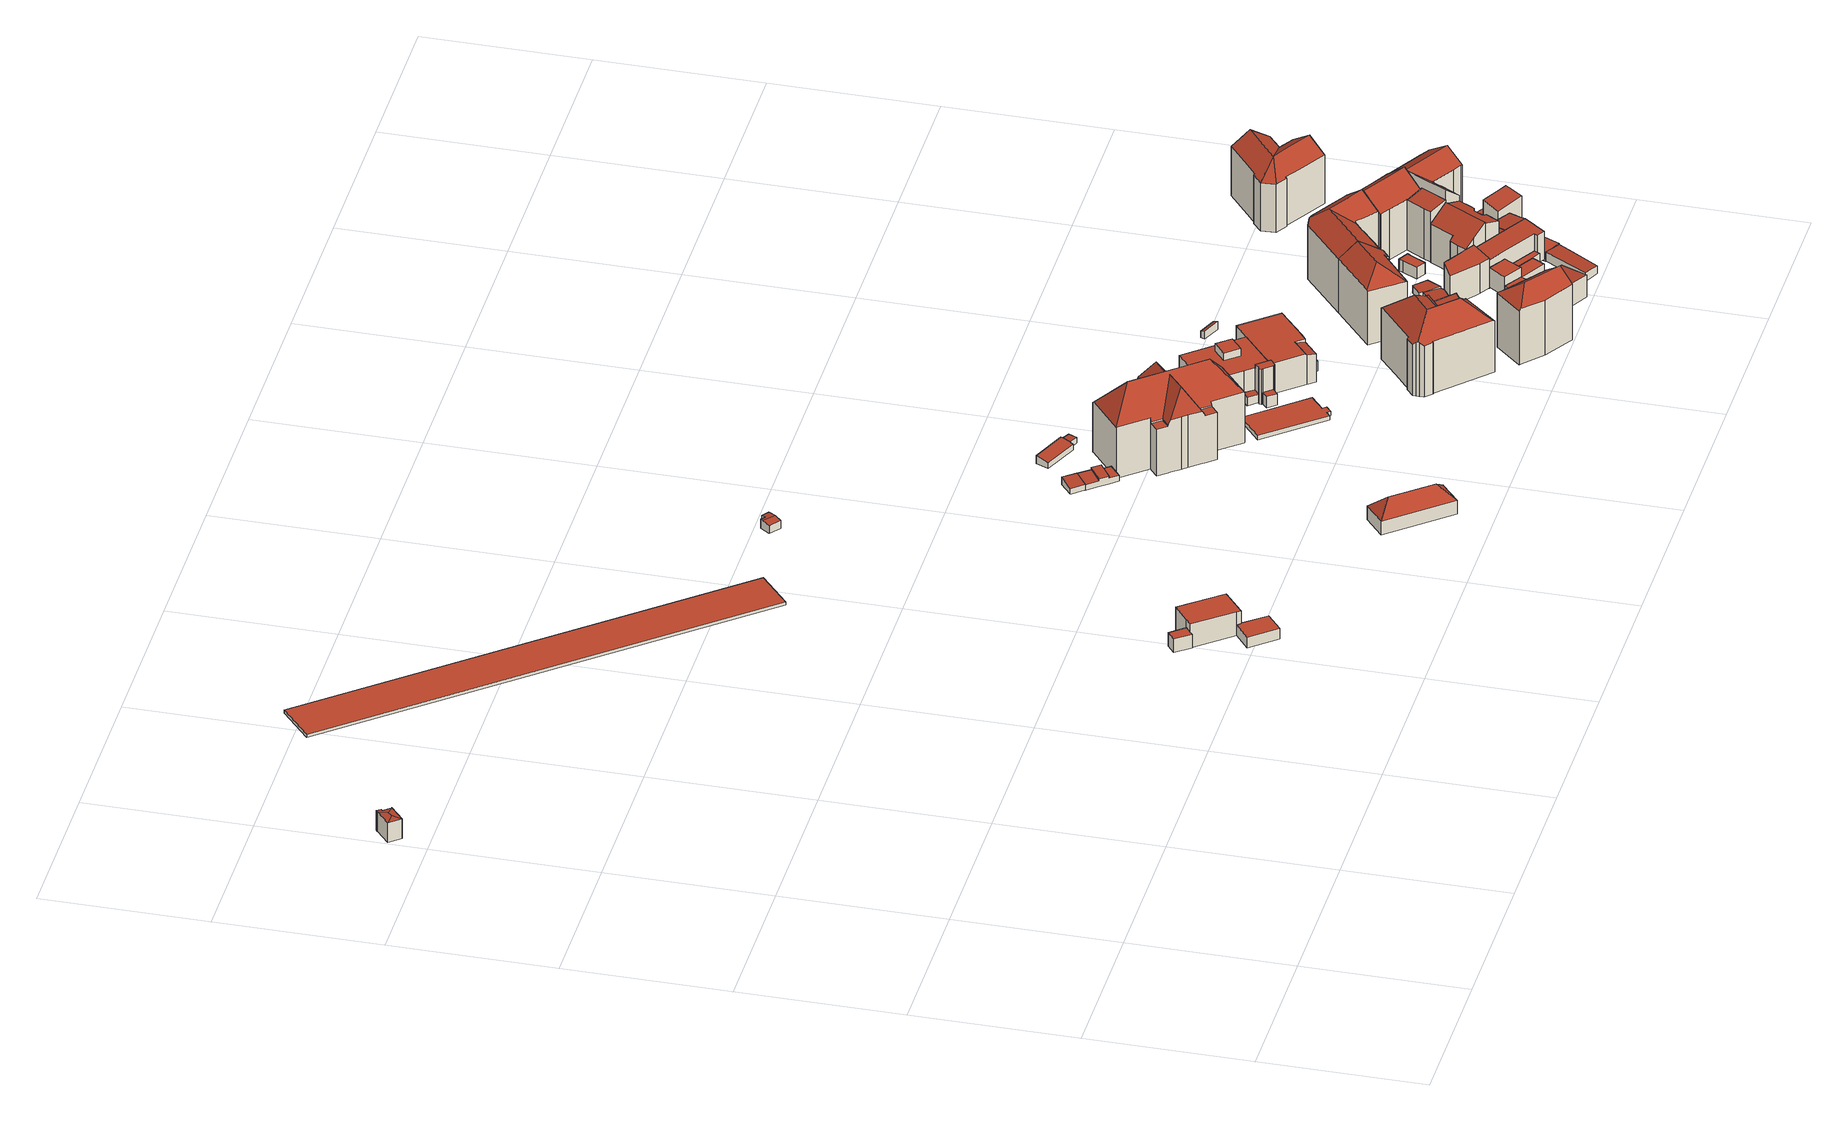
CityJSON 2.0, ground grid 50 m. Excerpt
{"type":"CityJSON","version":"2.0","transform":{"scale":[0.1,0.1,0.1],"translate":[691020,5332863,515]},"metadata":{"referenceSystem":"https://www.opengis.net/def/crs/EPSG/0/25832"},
"CityObjects":{
"building1":{"type":"Building","attributes":{"Gemeindeschluessel":"09162000","HoeheDach":"522.611","HoeheGrund":"515.600","Methode":"1000","NiedrigsteTraufeDesGebaeudes":"522.071","Geometrietyp2DReferenz":"3000","function":"31001_2523","roofType":"3200","measuredHeight":7.01},"geometry":[{"type":"MultiSurface","lod":"2","boundaries":[[[0,1,2,3]],[[4,5,6,7,8,9]],[[6,5,10,11]],[[4,9,12,13,14,2,15]],[[11,0,3,16,17,18,8,7,6]],[[2,14,13,17,16,3]],[[8,18,12,9]],[[5,4,15,19,10]],[[17,13,12,18]],[[11,10,1,0]],[[19,15,2,1]],[[10,19,1]]],"semantics":{"surfaces":[{"type":"WallSurface"},{"type":"RoofSurface"},{"type":"GroundSurface"}],"values":[0,0,0,1,2,0,0,1,0,0,1,1]}}]},
"building2":{"type":"Building","attributes":{"Gemeindeschluessel":"09162000","HoeheDach":"522.037","HoeheGrund":"517.480","Methode":"1000","NiedrigsteTraufeDesGebaeudes":"522.037","Geometrietyp2DReferenz":"3000","function":"31001_9998","roofType":"1000","measuredHeight":4.56},"geometry":[{"type":"MultiSurface","lod":"2","boundaries":[[[20,21,22,23]],[[24,25,26,27]],[[21,28,24,27,22]],[[22,27,26,23]],[[29,25,24,28]],[[20,29,28,21]],[[29,20,23,26,25]]],"semantics":{"surfaces":[{"type":"WallSurface"},{"type":"RoofSurface"},{"type":"GroundSurface"}],"values":[0,0,1,0,0,0,2]}}]},
"building3":{"type":"Building","attributes":{"Gemeindeschluessel":"09162000","HoeheDach":"520.689","HoeheGrund":"512.940","Methode":"2000","NiedrigsteTraufeDesGebaeudes":"520.689","Geometrietyp2DReferenz":"3000","function":"53001_1800","roofType":"1000","measuredHeight":7.75},"geometry":[{"type":"MultiSurface","lod":"2","boundaries":[[[30,31,32,33]],[[33,32,34,35]],[[36,37,31,30]],[[34,32,31,37]],[[35,34,37,36]],[[36,30,33,35]]],"semantics":{"surfaces":[{"type":"WallSurface"},{"type":"RoofSurface"},{"type":"GroundSurface"}],"values":[0,0,0,1,0,2]}}]},
"building4":{"type":"Building","attributes":{"Gemeindeschluessel":"09162000","HoeheDach":"520.513","HoeheGrund":"517.030","Methode":"1000","NiedrigsteTraufeDesGebaeudes":"520.513","Geometrietyp2DReferenz":"3000","function":"31001_9998","roofType":"1000","measuredHeight":3.48},"geometry":[{"type":"MultiSurface","lod":"2","boundaries":[[[38,39,40,41]],[[42,43,44,45]],[[42,45,38,41,46,47]],[[47,48,43,42]],[[48,49,40,39,44,43]],[[46,49,48,47]],[[45,44,39,38]],[[41,40,49,46]]],"semantics":{"surfaces":[{"type":"WallSurface"},{"type":"GroundSurface"},{"type":"RoofSurface"}],"values":[0,0,1,0,2,0,0,0]}}]},
"building5":{"type":"Building","attributes":{"Gemeindeschluessel":"09162000","HoeheDach":"524.755","HoeheGrund":"516.940","Methode":"1000","NiedrigsteTraufeDesGebaeudes":"524.755","Geometrietyp2DReferenz":"3000","function":"31001_9998","roofType":"1000","measuredHeight":7.82,"storeysAboveGround":1},"geometry":[{"type":"MultiSurface","lod":"2","boundaries":[[[50,51,52,53,54,55,56]],[[55,57,58,56]],[[56,58,59,50]],[[53,60,61,54]],[[54,61,57,55]],[[50,59,62,51]],[[58,57,61,60,63,62,59]],[[52,63,60,53]],[[51,62,63,52]]],"semantics":{"surfaces":[{"type":"GroundSurface"},{"type":"WallSurface"},{"type":"RoofSurface"}],"values":[0,1,1,1,1,1,2,1,1]}}]},
"building6":{"type":"Building","attributes":{"Gemeindeschluessel":"09162000","HoeheDach":"525.795","HoeheGrund":"516.860","Methode":"1000","NiedrigsteTraufeDesGebaeudes":"521.429","Geometrietyp2DReferenz":"3000","function":"31001_1000","roofType":"3200","measuredHeight":8.94,"storeysAboveGround":1},"geometry":[{"type":"MultiSurface","lod":"2","boundaries":[[[64,65,66]],[[67,68,65,64]],[[69,70,71,72]],[[69,72,73,74,75]],[[70,67,64,66,71]],[[76,68,67,70]],[[71,66,65,73,72]],[[75,76,70,69]],[[68,76,75,74,73,65]]],"semantics":{"surfaces":[{"type":"RoofSurface"},{"type":"WallSurface"},{"type":"GroundSurface"}],"values":[0,0,1,2,0,0,1,1,1]}}]},
"building7":{"type":"Building","attributes":{"Gemeindeschluessel":"09162000","HoeheDach":"522.535","HoeheGrund":"519.540","Methode":"1000","NiedrigsteTraufeDesGebaeudes":"522.069","Geometrietyp2DReferenz":"3000","function":"31001_2000","roofType":"3100","measuredHeight":3},"geometry":[{"type":"MultiSurface","lod":"2","boundaries":[[[77,78,79,80]],[[80,79,81,82]],[[82,81,83,84]],[[85,86,78,77,87,88]],[[89,83,81,79,78,86]],[[90,89,86,85]],[[91,90,85,88]],[[91,92,84,83,89,90]],[[92,91,88,87,77,80,82,84]]],"semantics":{"surfaces":[{"type":"WallSurface"},{"type":"RoofSurface"},{"type":"GroundSurface"}],"values":[0,0,0,0,1,1,0,0,2]}}]},
"building8":{"type":"Building","attributes":{"Gemeindeschluessel":"09162000","HoeheDach":"520.540","HoeheGrund":"518.100","Methode":"1000","NiedrigsteTraufeDesGebaeudes":"519.853","Geometrietyp2DReferenz":"3000","function":"51009_1610","roofType":"1000","measuredHeight":2.44},"geometry":[{"type":"MultiSurface","lod":"2","boundaries":[[[93,94,95,96,97,98,99]],[[97,96,100,101,102,98]],[[99,98,102,103]],[[104,105,106,103,102,101,100]],[[105,104,100,96,95,94]],[[106,105,94,93,99,103]]],"semantics":{"surfaces":[{"type":"RoofSurface"},{"type":"WallSurface"},{"type":"GroundSurface"}],"values":[0,1,1,2,1,1]}}]},
"building9":{"type":"Building","attributes":{"Gemeindeschluessel":"09162000","HoeheDach":"521.239","HoeheGrund":"517.980","Methode":"2000","NiedrigsteTraufeDesGebaeudes":"519.797","Geometrietyp2DReferenz":"3000","function":"31001_2000","roofType":"1000","measuredHeight":3.26},"geometry":[{"type":"MultiSurface","lod":"2","boundaries":[[[107,108,109,110]],[[111,109,108,112,113,114,115,116,117,118]],[[119,110,109,111]],[[114,113,120,121]],[[119,111,118,122,123]],[[112,108,107,124]],[[120,113,112,124]],[[121,125,126,127,128,117,116,115,114]],[[126,125,121,120,124,107,110,119,123,127]],[[123,122,118,117,128,127]]],"semantics":{"surfaces":[{"type":"RoofSurface"},{"type":"WallSurface"},{"type":"GroundSurface"}],"values":[0,1,1,1,0,1,0,2,1,1]}}]},
"building10":{"type":"Building","attributes":{"Gemeindeschluessel":"09162000","HoeheDach":"520.722","HoeheGrund":"517.990","Methode":"1000","NiedrigsteTraufeDesGebaeudes":"519.876","Geometrietyp2DReferenz":"3000","function":"31001_2000","roofType":"2100","measuredHeight":2.73},"geometry":[{"type":"MultiSurface","lod":"2","boundaries":[[[129,130,131,132]],[[133,134,135,136,137,138]],[[132,131,139,140]],[[133,138,130,129]],[[141,135,134,133,129,132,140]],[[138,137,136,142,139,131,130]],[[135,141,140,139,142,136]]],"semantics":{"surfaces":[{"type":"WallSurface"},{"type":"GroundSurface"},{"type":"RoofSurface"}],"values":[0,0,0,0,1,2,0]}}]},
"building11":{"type":"Building","attributes":{"Gemeindeschluessel":"09162000","HoeheDach":"542.400","HoeheGrund":"516.510","Methode":"2000","NiedrigsteTraufeDesGebaeudes":"532.128","Geometrietyp2DReferenz":"3000","function":"31001_1000","roofType":"3200","measuredHeight":25.89,"storeysAboveGround":3},"geometry":[{"type":"MultiSurface","lod":"2","boundaries":[[[143,144,145,146]],[[147,148,149,150]],[[151,152,153,154,155]],[[156,157,158,159,160,161]],[[155,154,162,148,163]],[[158,164,165,166,167,159]],[[168,169,170,171,172,173,174]],[[175,176,177,151,155,163,178,179,180]],[[178,163,148,147]],[[181,182,183,184,172,171]],[[185,152,151,177]],[[186,187,188,189,190,191]],[[192,193,194,195,146,145,153,152,185]],[[174,173,164,158,157,156,196]],[[197,149,148,162,144,198,199,200,201,202,203,204,205,206]],[[166,165,184,183]],[[178,147,150,179]],[[204,203,202,201,190,189,207,208,209,168,174,196,210,211,212,205]],[[187,186,213,214,215,194,193,192,185,177,176,175,180,216,217,218,219,220,221,222,223,161,160,159,167,166,183,182,181,224,225,226,227,228,229,188]],[[153,145,144,162,154]],[[179,150,149,197,217,216,180]],[[230,198,144,143]],[[191,190,201,200]],[[231,212,211,221,220,219]],[[173,172,184,165,164]],[[210,196,156,161,223,222,221,211]],[[225,224,181,171,170,169]],[[213,186,191,200,199,214]],[[228,208,207,229]],[[206,205,212,231]],[[195,230,143,146]],[[194,215,214,199,198,230,195]],[[229,207,189,188]],[[168,209,208,228,227,226,225,169]],[[218,217,197,206,231,219]]],"semantics":{"surfaces":[{"type":"WallSurface"},{"type":"RoofSurface"},{"type":"GroundSurface"}],"values":[0,0,1,0,1,0,1,0,0,0,0,0,0,1,1,0,1,1,2,1,0,0,1,0,1,0,0,0,0,1,1,0,0,0,0]}}]},
"building12":{"type":"Building","attributes":{"Gemeindeschluessel":"09162000","HoeheDach":"520.096","HoeheGrund":"517.930","Methode":"2000","NiedrigsteTraufeDesGebaeudes":"519.802","Geometrietyp2DReferenz":"3000","function":"51009_1610","roofType":"1000","measuredHeight":2.17},"geometry":[{"type":"MultiSurface","lod":"2","boundaries":[[[232,233,234,235]],[[236,232,235,237]],[[233,136,238,234]],[[233,232,236,136]],[[237,238,136,236]],[[235,234,238,237]]],"semantics":{"surfaces":[{"type":"WallSurface"},{"type":"GroundSurface"},{"type":"RoofSurface"}],"values":[0,1,2,0,0,0]}}]},
"building13":{"type":"Building","attributes":{"Gemeindeschluessel":"09162000","HoeheDach":"517.729","HoeheGrund":"516.283","Methode":"1000","NiedrigsteTraufeDesGebaeudes":"517.729","Geometrietyp2DReferenz":"3000","function":"31001_2000","roofType":"1000","measuredHeight":1.45},"geometry":[{"type":"MultiSurface","lod":"2","boundaries":[[[239,240,241,242,243,244,245,246]],[[241,247,248,242]],[[243,249,250,244]],[[244,250,251,245]],[[246,252,253,239]],[[252,251,250,249,248,247,254,253]],[[239,253,254,240]],[[242,248,249,243]],[[245,251,252,246]],[[240,254,247,241]]],"semantics":{"surfaces":[{"type":"GroundSurface"},{"type":"WallSurface"},{"type":"RoofSurface"}],"values":[0,1,1,1,1,2,1,1,1,1]}}]},
"building14":{"type":"Building","attributes":{"Gemeindeschluessel":"09162000","HoeheDach":"520.021","HoeheGrund":"516.230","Methode":"1000","NiedrigsteTraufeDesGebaeudes":"520.021","Geometrietyp2DReferenz":"3000","function":"51009_1610","roofType":"1000","measuredHeight":3.79},"geometry":[{"type":"MultiSurface","lod":"2","boundaries":[[[255,256,257,258]],[[256,259,260,257]],[[261,260,259,262]],[[262,259,256,255]],[[258,261,262,255]],[[258,257,260,261]]],"semantics":{"surfaces":[{"type":"WallSurface"},{"type":"RoofSurface"},{"type":"GroundSurface"}],"values":[0,1,0,0,2,0]}}]},
"building15":{"type":"Building","attributes":{"Gemeindeschluessel":"09162000","HoeheDach":"519.212","HoeheGrund":"516.231","Methode":"1000","NiedrigsteTraufeDesGebaeudes":"518.919","Geometrietyp2DReferenz":"3000","function":"51009_1610","roofType":"1000","measuredHeight":2.98},"geometry":[{"type":"MultiSurface","lod":"2","boundaries":[[[263,264,265,266]],[[267,268,269,270]],[[263,268,267,264]],[[268,263,266,269]],[[269,266,265,270]],[[270,265,264,267]]],"semantics":{"surfaces":[{"type":"RoofSurface"},{"type":"GroundSurface"},{"type":"WallSurface"}],"values":[0,1,2,2,2,2]}}]},
"building16":{"type":"Building","attributes":{"Gemeindeschluessel":"09162000","HoeheDach":"528.800","HoeheGrund":"516.094","Methode":"2000","NiedrigsteTraufeDesGebaeudes":"519.600","Geometrietyp2DReferenz":"3000","function":"31001_9998","roofType":"1000","measuredHeight":12.71,"storeysAboveGround":3},"geometry":[{"type":"MultiSurface","lod":"2","boundaries":[[[271,272,273,274]],[[275,276,277,278]],[[279,280,281,282,273,272,283,284,285]],[[286,287,288,289]],[[290,291,288,287]],[[292,293,276,275]],[[294,295,296,297,298,299,300]],[[301,279,285,302]],[[303,304,305,306]],[[307,280,279,301]],[[308,284,283,309]],[[310,311,312,313,314,307,301,302,308,309,315,292,275,278,303,306,316,317,318,319,320,321,296,295,294,322]],[[311,310,322,323,324,325]],[[278,277,304,303]],[[326,327,299,298]],[[306,305,328,316]],[[314,281,280,307]],[[298,297,329,326]],[[313,282,281,314]],[[283,272,271,293,292,315,309]],[[321,329,297,296]],[[304,277,276,293,271,274,325,324,323,300,299,327,330,331,332,328,305],[289,333,334,286]],[[330,327,326,329,321,320,319]],[[313,312,311,325,274,273,282]],[[302,285,284,308]],[[294,300,323,322]],[[331,330,319,318,317,332]],[[316,328,332,317]],[[334,290,287,286]],[[289,288,291,333]],[[333,291,290,334]]],"semantics":{"surfaces":[{"type":"WallSurface"},{"type":"RoofSurface"},{"type":"GroundSurface"}],"values":[0,0,1,0,1,0,0,0,0,0,0,2,0,0,0,0,0,1,0,0,0,1,0,0,0,0,0,0,0,0,0]}}]},
"building17":{"type":"Building","attributes":{"Gemeindeschluessel":"09162000","HoeheDach":"540.271","HoeheGrund":"516.700","Methode":"1000","NiedrigsteTraufeDesGebaeudes":"533.704","Geometrietyp2DReferenz":"3000","function":"31001_9998","roofType":"3200","measuredHeight":23.57,"storeysAboveGround":4},"geometry":[{"type":"MultiSurface","lod":"2","boundaries":[[[335,336,337,338,339,340,341,342,343,344]],[[345,336,335,346,347,348]],[[349,350,351,352]],[[353,354,355,339,338,337]],[[356,357,358,359]],[[346,335,344,360]],[[342,341,340,361,362,363,364,365]],[[366,367,368,369,354,353]],[[355,354,369,370,371,372,362,361]],[[360,344,343,373]],[[351,350,374,359,358,375,337,336,345,376]],[[375,358,357,366,353,337]],[[355,361,340,339]],[[370,369,368,377]],[[378,379,380,381,382,349,352,383,348,347,346,360,373,365,364,363,362,372,371,370,377,384]],[[380,379,378,384,367,366,357,356]],[[373,343,342,365]],[[382,381,380,356,359,374,350,349]],[[377,368,367,384]],[[383,376,345,348]],[[352,351,376,383]]],"semantics":{"surfaces":[{"type":"RoofSurface"},{"type":"WallSurface"},{"type":"GroundSurface"}],"values":[0,1,1,0,0,1,1,0,1,1,0,0,0,1,2,1,1,1,1,1,1]}}]},
"building18":{"type":"Building","attributes":{"Gemeindeschluessel":"09162000","HoeheDach":"519.698","HoeheGrund":"516.200","Methode":"2000","NiedrigsteTraufeDesGebaeudes":"519.601","Geometrietyp2DReferenz":"3000","function":"51009_1610","roofType":"1000","measuredHeight":3.5},"geometry":[{"type":"MultiSurface","lod":"2","boundaries":[[[385,386,387,388]],[[389,390,391,392]],[[392,391,386,385]],[[388,387,393,394]],[[391,390,393,387,386]],[[385,388,394,389,392]],[[394,393,390,389]]],"semantics":{"surfaces":[{"type":"WallSurface"},{"type":"RoofSurface"},{"type":"GroundSurface"}],"values":[0,0,0,0,1,2,0]}}]},
"building19":{"type":"Building","attributes":{"Gemeindeschluessel":"09162000","HoeheDach":"526.398","HoeheGrund":"516.087","Methode":"2000","NiedrigsteTraufeDesGebaeudes":"525.404","Geometrietyp2DReferenz":"3000","function":"31001_9998","roofType":"1000","measuredHeight":10.31,"storeysAboveGround":3},"geometry":[{"type":"MultiSurface","lod":"2","boundaries":[[[395,396,397,398]],[[399,400,401,402]],[[403,404,405,406,407,408]],[[403,408,409,410]],[[311,411,412,402,401,325]],[[395,323,325,401,400,406,405,396]],[[412,413,409,408,407,399,402]],[[403,410,414,411,311,322,398,397,404]],[[410,409,413,414]],[[322,323,395,398]],[[397,396,405,404]],[[414,413,412,411]],[[407,406,400,399]],[[325,323,322,311]]],"semantics":{"surfaces":[{"type":"WallSurface"},{"type":"RoofSurface"},{"type":"GroundSurface"}],"values":[0,0,0,0,0,1,1,2,0,0,0,0,0,0]}}]},
"building20":{"type":"Building","attributes":{"Gemeindeschluessel":"09162000","HoeheDach":"538.335","HoeheGrund":"516.050","Methode":"1000","NiedrigsteTraufeDesGebaeudes":"534.053","Geometrietyp2DReferenz":"3000","function":"31001_1000","roofType":"3200","measuredHeight":22.29,"storeysAboveGround":6},"geometry":[{"type":"MultiSurface","lod":"2","boundaries":[[[415,416,417,418,419,420,421]],[[419,418,422,423,424,425,420]],[[426,427,417,416,415,428]],[[425,424,429,430,431,432]],[[421,420,425,432,433]],[[434,435,427,426,428,436,437,431,430,429,438]],[[429,424,423,438]],[[437,433,432,431]],[[417,427,435,434,438,423,422,418]],[[436,428,415,421,433,437]]],"semantics":{"surfaces":[{"type":"RoofSurface"},{"type":"WallSurface"},{"type":"GroundSurface"}],"values":[0,0,1,1,0,2,1,1,1,1]}}]},
"building21":{"type":"Building","attributes":{"Gemeindeschluessel":"09162000","HoeheDach":"523.021","HoeheGrund":"516.630","Methode":"1000","NiedrigsteTraufeDesGebaeudes":"523.021","Geometrietyp2DReferenz":"3000","function":"31001_2000","roofType":"1000","measuredHeight":6.39},"geometry":[{"type":"MultiSurface","lod":"2","boundaries":[[[439,440,441,442,443,444]],[[445,446,447,448,439,444]],[[442,441,449,450]],[[451,446,445,444,443,442,450,452,453]],[[446,451,453,454,455,447]],[[448,447,455,454,456,449,441,440,439]],[[456,454,453,452,450,449]]],"semantics":{"surfaces":[{"type":"WallSurface"},{"type":"GroundSurface"},{"type":"RoofSurface"}],"values":[0,0,0,1,0,2,0]}}]},
"building22":{"type":"Building","attributes":{"Gemeindeschluessel":"09162000","HoeheDach":"520.370","HoeheGrund":"516.610","Methode":"2000","NiedrigsteTraufeDesGebaeudes":"520.370","Geometrietyp2DReferenz":"3000","function":"31001_2000","roofType":"1000","measuredHeight":3.76},"geometry":[{"type":"MultiSurface","lod":"2","boundaries":[[[457,458,459,460]],[[461,462,463,464]],[[461,464,457,460]],[[460,459,462,461]],[[464,463,458,457]],[[459,458,463,462]]],"semantics":{"surfaces":[{"type":"WallSurface"},{"type":"GroundSurface"},{"type":"RoofSurface"}],"values":[0,0,1,0,0,2]}}]},
"building23":{"type":"Building","attributes":{"Gemeindeschluessel":"09162000","HoeheDach":"519.493","HoeheGrund":"516.910","Methode":"2000","NiedrigsteTraufeDesGebaeudes":"518.997","Geometrietyp2DReferenz":"3000","function":"31001_2000","roofType":"2100","measuredHeight":2.58},"geometry":[{"type":"MultiSurface","lod":"2","boundaries":[[[465,466,467,468]],[[469,467,466,470]],[[471,469,470,472]],[[468,467,469,471]],[[472,465,468,471]],[[472,470,466,465]]],"semantics":{"surfaces":[{"type":"WallSurface"},{"type":"RoofSurface"},{"type":"GroundSurface"}],"values":[0,1,0,0,2,0]}}]},
"building24":{"type":"Building","attributes":{"Gemeindeschluessel":"09162000","HoeheDach":"523.914","HoeheGrund":"516.391","Methode":"1000","NiedrigsteTraufeDesGebaeudes":"523.115","Geometrietyp2DReferenz":"3000","function":"31001_2000","roofType":"1000","measuredHeight":7.52},"geometry":[{"type":"MultiSurface","lod":"2","boundaries":[[[473,474,475,476]],[[477,478,474,473]],[[479,478,477,480,481,482]],[[473,476,483,481,480,477]],[[474,478,479,482,484,475]],[[475,484,482,481,483,476]]],"semantics":{"surfaces":[{"type":"WallSurface"},{"type":"GroundSurface"},{"type":"RoofSurface"}],"values":[0,0,0,1,2,0]}}]},
"building25":{"type":"Building","attributes":{"Gemeindeschluessel":"09162000","HoeheDach":"538.581","HoeheGrund":"516.340","Methode":"2000","NiedrigsteTraufeDesGebaeudes":"533.100","Geometrietyp2DReferenz":"3000","function":"31001_1000","roofType":"3200","measuredHeight":22.24,"storeysAboveGround":6},"geometry":[{"type":"MultiSurface","lod":"2","boundaries":[[[485,486,487,488,489,490,491,492,493]],[[493,492,494,495]],[[492,491,496,494]],[[497,498,488,487,486,499]],[[499,486,485,500]],[[495,494,496,501,502,503]],[[504,500,485,493,495,503]],[[491,490,489,505,506,507,501,496]],[[498,497,499,500,504,503,502,501,507,506,505]],[[505,489,488,498]]],"semantics":{"surfaces":[{"type":"RoofSurface"},{"type":"WallSurface"},{"type":"GroundSurface"}],"values":[0,0,0,1,1,1,1,1,2,1]}}]},
"building26":{"type":"Building","attributes":{"Gemeindeschluessel":"09162000","HoeheDach":"519.363","HoeheGrund":"516.550","Methode":"1000","NiedrigsteTraufeDesGebaeudes":"519.363","Geometrietyp2DReferenz":"3000","function":"31001_2000","roofType":"1000","measuredHeight":2.81},"geometry":[{"type":"MultiSurface","lod":"2","boundaries":[[[508,509,510,511]],[[512,513,510,509]],[[514,511,510,513]],[[515,508,511,514]],[[512,509,508,515]],[[512,515,514,513]]],"semantics":{"surfaces":[{"type":"WallSurface"},{"type":"GroundSurface"},{"type":"RoofSurface"}],"values":[0,1,0,2,0,0]}}]},
"building27":{"type":"Building","attributes":{"Gemeindeschluessel":"09162000","HoeheDach":"524.140","HoeheGrund":"516.710","Methode":"1000","NiedrigsteTraufeDesGebaeudes":"522.962","Geometrietyp2DReferenz":"3000","function":"31001_2000","roofType":"1000","measuredHeight":7.43,"storeysAboveGround":2},"geometry":[{"type":"MultiSurface","lod":"2","boundaries":[[[516,517,518,519]],[[520,521,522,523]],[[523,522,524,525]],[[526,527,518,517,528,524,522,521,529,530,531]],[[531,530,529,532,533,534]],[[525,524,528,535]],[[535,528,517,516]],[[519,536,537,534,533,532,520,523,525,535,516]],[[519,518,527,536]],[[532,529,521,520]],[[537,536,527,526,531,534]]],"semantics":{"surfaces":[{"type":"WallSurface"},{"type":"RoofSurface"},{"type":"GroundSurface"}],"values":[0,0,0,1,0,0,0,2,0,0,0]}}]},
"building28":{"type":"Building","attributes":{"Gemeindeschluessel":"09162000","HoeheDach":"519.531","HoeheGrund":"516.434","Methode":"2000","NiedrigsteTraufeDesGebaeudes":"518.900","Geometrietyp2DReferenz":"3000","function":"31001_2000","roofType":"1000","measuredHeight":3.1},"geometry":[{"type":"MultiSurface","lod":"2","boundaries":[[[538,539,540,541]],[[542,543,544,545]],[[546,542,545,547,548,549,550,551]],[[548,552,539,538,553,549]],[[543,540,539,552,554,544]],[[547,554,552,548]],[[550,555,556,551]],[[545,544,554,547]],[[549,553,555,550]],[[551,556,557,546]],[[556,555,553,538,541,557]],[[546,557,541,540,543,542]]],"semantics":{"surfaces":[{"type":"WallSurface"},{"type":"GroundSurface"},{"type":"RoofSurface"}],"values":[0,0,1,0,2,0,0,0,0,0,2,0]}}]},
"building29":{"type":"Building","attributes":{"Gemeindeschluessel":"09162000","HoeheDach":"520.300","HoeheGrund":"516.870","Methode":"1000","NiedrigsteTraufeDesGebaeudes":"520.300","Geometrietyp2DReferenz":"3000","function":"31001_2000","roofType":"1000","measuredHeight":3.43,"storeysAboveGround":1},"geometry":[{"type":"MultiSurface","lod":"2","boundaries":[[[558,559,560,561,562,563]],[[564,565,559,558,563,566,567]],[[561,560,568,569,570,571,562]],[[563,562,571,566]],[[566,571,570,567]],[[559,565,564,569,568,560]],[[567,570,569,564]]],"semantics":{"surfaces":[{"type":"WallSurface"},{"type":"GroundSurface"},{"type":"RoofSurface"}],"values":[0,1,2,0,0,0,0]}}]},
"building30":{"type":"Building","attributes":{"Gemeindeschluessel":"09162000","HoeheDach":"528.047","HoeheGrund":"516.630","Methode":"1000","NiedrigsteTraufeDesGebaeudes":"526.504","Geometrietyp2DReferenz":"3000","function":"31001_2000","roofType":"2100","measuredHeight":11.42,"storeysAboveGround":3},"geometry":[{"type":"MultiSurface","lod":"2","boundaries":[[[572,573,574,575]],[[576,577,578,579]],[[580,581,582,583,584,585]],[[583,582,586,587,574,573,578,577,588,584]],[[589,590,575,574,587,586]],[[579,578,573,572]],[[589,586,582,581]],[[590,589,581,580,585,591,576,579,572,575]],[[591,588,577,576]],[[585,584,588,591]]],"semantics":{"surfaces":[{"type":"WallSurface"},{"type":"RoofSurface"},{"type":"GroundSurface"}],"values":[0,0,0,1,0,0,0,2,0,0]}}]},
"building31":{"type":"Building","attributes":{"Gemeindeschluessel":"09162000","HoeheDach":"523.410","HoeheGrund":"516.910","Methode":"1000","NiedrigsteTraufeDesGebaeudes":"523.410","Geometrietyp2DReferenz":"3000","function":"31001_2000","roofType":"1000","measuredHeight":6.5,"storeysAboveGround":2},"geometry":[{"type":"MultiSurface","lod":"2","boundaries":[[[592,593,594,595,596,597]],[[598,599,597,596,600,566]],[[601,602,567,566,600,596,595,594]],[[567,603,598,566]],[[603,604,605,593,592,597,599,598]],[[602,604,603,567]],[[602,601,594,593,605,604]]],"semantics":{"surfaces":[{"type":"WallSurface"},{"type":"GroundSurface"},{"type":"RoofSurface"}],"values":[0,0,1,0,2,0,0]}}]},
"building32":{"type":"Building","attributes":{"Gemeindeschluessel":"09162000","HoeheDach":"520.261","HoeheGrund":"516.490","Methode":"2000","NiedrigsteTraufeDesGebaeudes":"519.395","Geometrietyp2DReferenz":"3000","function":"31001_2000","roofType":"2100","measuredHeight":3.77},"geometry":[{"type":"MultiSurface","lod":"2","boundaries":[[[606,607,608,609]],[[610,611,608,607]],[[612,610,607,606]],[[609,608,611,613]],[[613,611,610,612]],[[606,609,613,612]]],"semantics":{"surfaces":[{"type":"WallSurface"},{"type":"RoofSurface"},{"type":"GroundSurface"}],"values":[0,1,0,0,0,2]}}]},
"building33":{"type":"Building","attributes":{"Gemeindeschluessel":"09162000","HoeheDach":"520.282","HoeheGrund":"516.920","Methode":"1000","NiedrigsteTraufeDesGebaeudes":"520.282","Geometrietyp2DReferenz":"3000","function":"51009_1610","roofType":"1000","measuredHeight":3.36},"geometry":[{"type":"MultiSurface","lod":"2","boundaries":[[[602,614,615,616]],[[616,615,617,618]],[[564,567,602,616,618]],[[617,615,614,570,569]],[[564,569,570,567]],[[618,617,569,564]],[[567,570,614,602]]],"semantics":{"surfaces":[{"type":"WallSurface"},{"type":"GroundSurface"},{"type":"RoofSurface"}],"values":[0,0,1,2,0,0,0]}}]},
"building34":{"type":"Building","attributes":{"Gemeindeschluessel":"09162000","HoeheDach":"538.531","HoeheGrund":"516.260","Methode":"2000","NiedrigsteTraufeDesGebaeudes":"519.890","Geometrietyp2DReferenz":"3000","function":"31001_9998","roofType":"3100","measuredHeight":22.27,"storeysAboveGround":6},"geometry":[{"type":"MultiSurface","lod":"2","boundaries":[[[619,620,621,622,623,624]],[[625,626,505,627,628,629,630,631,501]],[[632,633,634,624,623,635,636,637,638,639]],[[631,640,641,642,643,501]],[[644,645,629,628]],[[630,646,632,639,641,640,631]],[[647,648,649,650,651,652,653,654]],[[655,656,627,505]],[[636,635,623,622,657,658,659,637]],[[627,656,660,644,628]],[[621,620,661,662,650,649,648,647,663,664,655,505,626,625,501,643,642,665,666,659,658,657,622]],[[664,660,656,655]],[[645,644,660,664,663,647,654]],[[652,651,667,668,619,624,634,633,632]],[[666,638,637,659]],[[639,638,666,665,642,641]],[[629,645,654,653,652,632,646,630]],[[662,661,620,619,668,667,651,650]]],"semantics":{"surfaces":[{"type":"WallSurface"},{"type":"RoofSurface"},{"type":"GroundSurface"}],"values":[0,0,1,0,0,1,0,0,0,1,2,0,0,1,0,0,1,0]}}]},
"building35":{"type":"Building","attributes":{"Gemeindeschluessel":"09162000","HoeheDach":"520.340","HoeheGrund":"516.920","Methode":"2000","NiedrigsteTraufeDesGebaeudes":"520.340","Geometrietyp2DReferenz":"3000","function":"31001_2000","roofType":"1000","measuredHeight":3.42,"storeysAboveGround":1},"geometry":[{"type":"MultiSurface","lod":"2","boundaries":[[[616,615,614,602]],[[615,669,670,671,614]],[[672,669,615,616]],[[602,594,673,672,616]],[[602,614,671,594]],[[673,670,669,672]],[[594,671,670,673]]],"semantics":{"surfaces":[{"type":"WallSurface"},{"type":"RoofSurface"},{"type":"GroundSurface"}],"values":[0,1,0,2,0,0,0]}}]},
"building36":{"type":"Building","attributes":{"Gemeindeschluessel":"09162000","HoeheDach":"526.765","HoeheGrund":"516.510","Methode":"1000","NiedrigsteTraufeDesGebaeudes":"525.925","Geometrietyp2DReferenz":"3000","function":"31001_2000","roofType":"1000","measuredHeight":10.26,"storeysAboveGround":3},"geometry":[{"type":"MultiSurface","lod":"2","boundaries":[[[674,675,676,677,678,679]],[[680,681,682,683]],[[684,680,683,685,686,679,678,677,687,688,689]],[[688,690,691,689]],[[687,692,690,688]],[[689,691,693,684]],[[684,693,681,680]],[[677,676,692,687]],[[694,695,682,681,693,691,690,692,676,675,674]],[[686,685,683,682,695,694,674,679]]],"semantics":{"surfaces":[{"type":"WallSurface"},{"type":"GroundSurface"},{"type":"RoofSurface"}],"values":[0,0,1,0,0,0,0,0,2,0]}}]},
"building37":{"type":"Building","attributes":{"Gemeindeschluessel":"09162000","HoeheDach":"519.861","HoeheGrund":"515.980","Methode":"1000","NiedrigsteTraufeDesGebaeudes":"519.861","Geometrietyp2DReferenz":"3000","function":"31001_2000","roofType":"1000","measuredHeight":3.88},"geometry":[{"type":"MultiSurface","lod":"2","boundaries":[[[696,697,698,699]],[[700,701,697,696]],[[702,703,704,705]],[[702,705,700,696,699,706]],[[705,704,701,700]],[[699,698,707,706]],[[707,698,697,701,704,703]],[[706,707,703,702]]],"semantics":{"surfaces":[{"type":"WallSurface"},{"type":"GroundSurface"},{"type":"RoofSurface"}],"values":[0,0,0,1,0,0,2,0]}}]},
"building38":{"type":"Building","attributes":{"Gemeindeschluessel":"09162000","HoeheDach":"519.266","HoeheGrund":"516.190","Methode":"1000","NiedrigsteTraufeDesGebaeudes":"518.619","Geometrietyp2DReferenz":"3000","function":"31001_2000","roofType":"1000","measuredHeight":3.08},"geometry":[{"type":"MultiSurface","lod":"2","boundaries":[[[708,709,710,711,712,713,714,715]],[[716,717,718,711,710,709]],[[712,711,718,719,720,713]],[[721,716,709,708,715,722]],[[717,716,721,722,723,720,719,718]],[[715,714,713,720,723,722]]],"semantics":{"surfaces":[{"type":"RoofSurface"},{"type":"WallSurface"},{"type":"GroundSurface"}],"values":[0,1,1,1,2,1]}}]},
"building39":{"type":"Building","attributes":{"Gemeindeschluessel":"09162000","HoeheDach":"533.312","HoeheGrund":"516.190","Methode":"1000","NiedrigsteTraufeDesGebaeudes":"527.927","Geometrietyp2DReferenz":"3000","function":"31001_1000","roofType":"2100","measuredHeight":17.12,"storeysAboveGround":4},"geometry":[{"type":"MultiSurface","lod":"2","boundaries":[[[724,725,726,727,728,729,730,731]],[[730,732,733,731]],[[731,733,734,724]],[[733,732,735,736,737,738,739,734]],[[726,738,737,727]],[[729,735,732,730]],[[724,734,739,725]],[[728,736,735,729]],[[725,739,738,726]],[[727,737,736,728]]],"semantics":{"surfaces":[{"type":"GroundSurface"},{"type":"WallSurface"},{"type":"RoofSurface"}],"values":[0,1,1,2,1,1,1,1,1,1]}}]},
"building40":{"type":"Building","attributes":{"Gemeindeschluessel":"09162000","HoeheDach":"532.877","HoeheGrund":"516.060","Methode":"1000","NiedrigsteTraufeDesGebaeudes":"526.042","Geometrietyp2DReferenz":"3000","function":"31001_9998","roofType":"2100","measuredHeight":16.82,"storeysAboveGround":4},"geometry":[{"type":"MultiSurface","lod":"2","boundaries":[[[740,741,742,743]],[[744,745,746,743,742,747,748]],[[749,750,746,745]],[[751,752,753,754,755,756]],[[757,758,759,760]],[[741,740,750,749,761,751,756]],[[762,763,753,752,751,761,749,745,744,748,764,759,758]],[[742,741,756,755,754,765,766,757,760,767,747]],[[747,767,760,759,764,748]],[[746,750,740,743]],[[763,765,754,753]],[[763,762,758,757,766,765]]],"semantics":{"surfaces":[{"type":"WallSurface"},{"type":"GroundSurface"},{"type":"RoofSurface"}],"values":[0,0,0,0,0,0,1,2,0,2,0,0]}}]},
"building41":{"type":"Building","attributes":{"Gemeindeschluessel":"09162000","HoeheDach":"526.728","HoeheGrund":"516.110","Methode":"1000","NiedrigsteTraufeDesGebaeudes":"525.870","Geometrietyp2DReferenz":"3000","function":"31001_2000","roofType":"1000","measuredHeight":10.62,"storeysAboveGround":3},"geometry":[{"type":"MultiSurface","lod":"2","boundaries":[[[768,769,770,771,772,773]],[[770,769,768,774,745,749,775,776]],[[774,768,773,777,746,745]],[[775,778,779,776]],[[776,779,771,770]],[[749,780,778,775]],[[777,773,772,771,779,778,780,746]],[[745,746,780,749]]],"semantics":{"surfaces":[{"type":"WallSurface"},{"type":"GroundSurface"},{"type":"RoofSurface"}],"values":[0,1,0,0,0,0,2,0]}}]},
"building42":{"type":"Building","attributes":{"Gemeindeschluessel":"09162000","HoeheDach":"518.929","HoeheGrund":"516.000","Methode":"1000","NiedrigsteTraufeDesGebaeudes":"518.929","Geometrietyp2DReferenz":"3000","function":"31001_2000","roofType":"1000","measuredHeight":2.93},"geometry":[{"type":"MultiSurface","lod":"2","boundaries":[[[781,782,783,784]],[[785,786,787,788]],[[789,790,791,792,793,794,781,784,795,785,788]],[[796,786,785,795,784,783]],[[797,798,799,800,787,786,796,783,782,801,802]],[[793,802,801,794]],[[791,790,789,788,787,800,799,798]],[[792,791,798,797,802,793]],[[794,801,782,781]]],"semantics":{"surfaces":[{"type":"WallSurface"},{"type":"GroundSurface"},{"type":"RoofSurface"}],"values":[0,0,1,0,2,0,0,0,0]}}]},
"building43":{"type":"Building","attributes":{"Gemeindeschluessel":"09162000","HoeheDach":"538.195","HoeheGrund":"516.290","Methode":"1000","NiedrigsteTraufeDesGebaeudes":"532.986","Geometrietyp2DReferenz":"3000","function":"31001_1000","roofType":"3100","measuredHeight":21.91,"storeysAboveGround":4},"geometry":[{"type":"MultiSurface","lod":"2","boundaries":[[[803,804,805,806,807,808,809,810,811,812,813,814,620,815,622,816,817,818,819]],[[814,820,821,620]],[[812,822,823,813]],[[807,824,825,808]],[[819,826,827,803]],[[825,828,829,810,809,808]],[[821,830,831,622,815,620]],[[806,832,824,807]],[[622,831,833,816]],[[834,835,836]],[[832,835,834,828,825,824]],[[806,805,804,803,827,837,836,835,832]],[[823,822,838,829,828,834,836,837,839,830,821,820]],[[840,841,826,819,818,817,816,833]],[[839,837,827,826,841,840,833,831,830]],[[813,823,820,814]],[[811,810,829,838,822,812]]],"semantics":{"surfaces":[{"type":"GroundSurface"},{"type":"WallSurface"},{"type":"RoofSurface"}],"values":[0,1,1,1,1,1,1,1,1,1,2,1,2,1,2,1,1]}}]},
"building44":{"type":"Building","attributes":{"Gemeindeschluessel":"09162000","HoeheDach":"518.339","HoeheGrund":"515.790","Methode":"1000","NiedrigsteTraufeDesGebaeudes":"517.874","Geometrietyp2DReferenz":"3000","function":"31001_2000","roofType":"1000","measuredHeight":2.55},"geometry":[{"type":"MultiSurface","lod":"2","boundaries":[[[842,843,844,845,846,847,848]],[[847,849,850,848]],[[845,851,852,846]],[[846,852,849,847]],[[844,843,853,854,851,845]],[[854,853,855,850,849,852,851]],[[843,842,848,850,855,853]]],"semantics":{"surfaces":[{"type":"GroundSurface"},{"type":"WallSurface"},{"type":"RoofSurface"}],"values":[0,1,1,1,1,2,1]}}]},
"building45":{"type":"Building","attributes":{"Gemeindeschluessel":"09162000","HoeheDach":"519.058","HoeheGrund":"515.720","Methode":"1000","NiedrigsteTraufeDesGebaeudes":"518.395","Geometrietyp2DReferenz":"3000","function":"31001_2000","roofType":"1000","measuredHeight":3.34},"geometry":[{"type":"MultiSurface","lod":"2","boundaries":[[[856,857,858,859]],[[860,861,862,863]],[[860,863,856,859]],[[861,860,859,858,864,865,866]],[[861,866,867,862]],[[867,866,865,868]],[[863,862,867,868,869,857,856]],[[869,868,865,864]],[[869,864,858,857]]],"semantics":{"surfaces":[{"type":"WallSurface"},{"type":"GroundSurface"},{"type":"RoofSurface"}],"values":[0,0,0,1,0,0,2,0,0]}}]},
"building46":{"type":"Building","attributes":{"Gemeindeschluessel":"09162000","HoeheDach":"525.490","HoeheGrund":"515.500","Methode":"1000","NiedrigsteTraufeDesGebaeudes":"524.435","Geometrietyp2DReferenz":"3000","function":"31001_2000","roofType":"2100","measuredHeight":9.99},"geometry":[{"type":"MultiSurface","lod":"2","boundaries":[[[870,871,872,873,874,875,876,877]],[[878,874,873,879]],[[875,874,878,880,881,876]],[[882,883,884,885,881,880,878,879]],[[884,883,871,870,877,885]],[[883,882,879,873,872,871]],[[877,876,881,885]]],"semantics":{"surfaces":[{"type":"RoofSurface"},{"type":"WallSurface"},{"type":"GroundSurface"}],"values":[0,1,1,2,1,1,1]}}]},
"building47":{"type":"Building","attributes":{"Gemeindeschluessel":"09162000","HoeheDach":"537.409","HoeheGrund":"516.090","Methode":"2000","NiedrigsteTraufeDesGebaeudes":"532.788","Geometrietyp2DReferenz":"3000","function":"31001_9998","roofType":"3100","measuredHeight":21.32,"storeysAboveGround":4},"geometry":[{"type":"MultiSurface","lod":"2","boundaries":[[[886,887,888,889,890,891,892,893,894,895,758,759,896,897,898,899,900,901,902,903]],[[904,905,906,907,898,897,896,759]],[[895,908,909,758]],[[888,910,911,889]],[[758,909,904,759]],[[902,912,913,903]],[[914,915,913,912,916,917,918,907,906]],[[887,919,910,888]],[[920,921,911,910,919,915,914,906]],[[909,908,922,923,924,920,906,905,904]],[[898,907,918,899]],[[894,893,892,924,923,922]],[[919,887,886,903,913,915]],[[894,922,908,895]],[[891,890,889,911,921,920,924,892]],[[917,916,901,900,899,918]],[[901,916,912,902]]],"semantics":{"surfaces":[{"type":"GroundSurface"},{"type":"WallSurface"},{"type":"RoofSurface"}],"values":[0,1,1,1,1,1,2,1,2,2,1,1,1,1,1,1,1]}}]},
"building48":{"type":"Building","attributes":{"Gemeindeschluessel":"09162000","HoeheDach":"518.630","HoeheGrund":"515.870","Methode":"1000","NiedrigsteTraufeDesGebaeudes":"518.630","Geometrietyp2DReferenz":"3000","function":"31001_2000","roofType":"1000","measuredHeight":2.76},"geometry":[{"type":"MultiSurface","lod":"2","boundaries":[[[925,926,927,928,929,930]],[[931,932,933,934]],[[930,929,928,935,932,931]],[[925,930,931,934]],[[935,928,927,936,933,932]],[[926,925,934,933,936,927]]],"semantics":{"surfaces":[{"type":"WallSurface"},{"type":"RoofSurface"},{"type":"GroundSurface"}],"values":[0,0,1,0,0,2]}}]},
"building49":{"type":"Building","attributes":{"Gemeindeschluessel":"09162000","HoeheDach":"536.288","HoeheGrund":"516.130","Methode":"1000","NiedrigsteTraufeDesGebaeudes":"532.145","Geometrietyp2DReferenz":"3000","function":"31001_9998","roofType":"3100","measuredHeight":20.16,"storeysAboveGround":4},"geometry":[{"type":"MultiSurface","lod":"2","boundaries":[[[937,938,939,940,941,942]],[[943,944,945,946]],[[947,948,949,939,938,937,950,951]],[[952,953,954,955,956,957]],[[945,947,951]],[[958,950,937,942]],[[957,956,944,943]],[[951,950,958,959]],[[949,960,961,962,940,939]],[[963,964,961,960,965,966]],[[954,953,967,968,969,970]],[[946,945,951,959]],[[967,953,952,957,943,946,959,958,942,941,940,962,961,964,963,964,971,968]],[[972,970,969,973,965,947]],[[965,966,965,960,949,948,947]],[[944,956,955,954,970,972,947,945]],[[965,973,969,968,971,964,963,966]]],"semantics":{"surfaces":[{"type":"WallSurface"},{"type":"RoofSurface"},{"type":"GroundSurface"}],"values":[0,0,1,0,1,0,0,0,0,0,0,0,2,1,1,1,0]}}]}
},
"vertices":[
[8,2616,6],[8,2616,72],[56,2657,72],[56,2657,6],[85,2624,72],[86,2623,72],[86,2623,6],[85,2624,6],[66,2646,6],[66,2646,72],[37,2582,72],[37,2582,6],[72,2651,71],[62,2662,71],[56,2658,72],[54,2626,76],[56,2658,6],[62,2662,6],[72,2651,6],[40,2613,76],
[1471,662,25],[1471,662,70],[1435,706,70],[1435,706,25],[1500,686,70],[1500,686,25],[1464,729,25],[1464,729,70],[1479,669,70],[1479,669,25],
[519,3038,47],[519,3038,57],[1487,1898,57],[1487,1898,47],[1381,1807,57],[1381,1807,47],[413,2948,47],[413,2948,57],
[1578,547,20],[1578,547,55],[1580,549,55],[1580,549,20],[1515,514,20],[1515,514,55],[1569,558,55],[1569,558,20],[1635,482,20],[1579,436,20],[1579,436,55],[1635,482,55],
[1479,669,19],[1500,686,19],[1553,729,19],[1652,608,19],[1580,549,19],[1578,547,19],[1569,558,19],[1578,547,98],[1569,558,98],[1479,669,98],[1652,608,98],[1580,549,98],[1500,686,98],[1553,729,98],
[2222,282,108],[2227,343,65],[2161,287,65],[2318,167,108],[2379,162,65],[2313,106,19],[2313,106,65],[2161,287,64],[2161,287,19],[2227,343,19],[2379,162,19],[2380,162,19],[2380,162,64],
[1748,1969,45],[1748,1969,74],[1761,1959,74],[1761,1959,45],[1772,1972,71],[1772,1972,45],[1792,1956,71],[1792,1956,45],[1725,1939,71],[1742,1961,75],[1742,1961,45],[1725,1939,45],[1775,1934,75],[1758,1913,71],[1758,1913,45],[1775,1934,45],
[2141,1171,49],[2169,1139,49],[2197,1161,53],[2211,1172,55],[2211,1173,55],[2181,1210,55],[2139,1174,49],[2211,1172,31],[2211,1173,31],[2181,1210,31],[2139,1174,31],[2197,1161,31],[2169,1139,31],[2141,1171,31],
[2217,1082,54],[2258,1114,62],[2239,1138,62],[2198,1106,54],[2239,1138,55],[2258,1114,49],[2277,1091,49],[2277,1091,30],[2258,1114,30],[2239,1138,30],[2211,1172,30],[2211,1172,56],[2198,1106,48],[2237,1058,49],[2237,1058,30],[2210,1172,55],[2169,1139,48],[2217,1082,49],[2217,1082,30],[2198,1106,30],[2169,1139,30],[2210,1172,30],
[2252,1265,30],[2252,1265,49],[2268,1304,57],[2268,1304,30],[2360,1220,30],[2361,1222,30],[2366,1230,30],[2366,1230,51],[2361,1222,49],[2360,1220,49],[2376,1259,57],[2376,1259,30],[2375,1254,30],[2375,1254,56],
[2432,874,172],[2432,874,176],[2406,853,176],[2406,853,172],[2357,962,171],[2357,962,176],[2335,989,176],[2335,989,171],[2358,909,190],[2371,893,191],[2400,859,190],[2395,918,265],[2337,934,190],[2487,1048,201],[2490,1050,201],[2501,1059,201],[2501,1059,15],[2490,1050,15],[2487,1048,15],[2450,965,265],[2331,940,176],[2513,1070,200],[2518,1075,187],[2518,1075,15],[2513,1070,15],[2547,976,181],[2540,985,196],[2544,987,196],[2554,996,197],[2568,1008,196],[2516,1020,256],[2466,978,256],[2331,940,15],[2337,934,15],[2358,909,15],[2331,940,171],[2309,967,171],[2309,967,15],[2554,996,15],[2568,1008,15],[2572,1010,15],[2572,1010,188],[2371,893,15],[2531,769,15],[2642,862,15],[2643,863,15],[2643,863,181],[2642,862,183],[2531,769,183],[2400,859,15],[2406,853,15],[2430,823,15],[2430,823,172],[2478,1059,181],[2340,993,185],[2456,845,176],[2462,850,185],[2530,770,185],[2538,871,274],[2492,925,274],[2455,969,274],[2418,1013,274],[2373,1066,274],[2271,1075,184],[2622,888,181],[2602,911,181],[2550,974,181],[2476,1061,181],[2384,1169,181],[2382,1167,185],[2530,770,15],[2462,850,15],[2456,845,15],[2335,989,15],[2340,993,15],[2271,1075,15],[2270,1075,15],[2382,1167,15],[2384,1169,15],[2476,1061,15],[2478,1059,15],[2544,987,15],[2540,985,15],[2547,976,15],[2550,974,15],[2602,911,15],[2622,888,15],[2456,845,172],[2270,1075,184],
[2376,1259,29],[2376,1259,51],[2408,1245,48],[2408,1245,29],[2366,1230,29],[2398,1219,29],[2398,1219,48],
[2557,738,13],[2636,805,13],[2780,636,13],[2734,596,13],[2744,585,13],[2725,569,13],[2716,579,13],[2702,567,13],[2780,636,27],[2734,596,27],[2744,585,27],[2725,569,27],[2716,579,27],[2702,567,27],[2557,738,27],[2636,805,27],
[2742,727,12],[2742,727,50],[2721,752,50],[2721,752,12],[2761,743,50],[2739,768,50],[2739,768,12],[2761,743,12],
[2737,822,42],[2719,808,39],[2743,781,39],[2759,795,42],[2719,808,12],[2737,822,12],[2759,795,12],[2743,781,12],
[2758,794,114],[2758,794,128],[2790,757,128],[2790,757,114],[2737,822,11],[2737,822,114],[2677,892,114],[2677,892,11],[2739,768,128],[2761,743,128],[2763,741,128],[2769,740,128],[2743,781,128],[2738,777,128],[2737,770,128],[2776,889,114],[2776,889,138],[2818,924,138],[2818,924,114],[2811,848,138],[2853,883,138],[2759,795,11],[2759,795,114],[2881,888,11],[2882,889,11],[2899,903,11],[2899,903,46],[2882,889,46],[2882,889,114],[2881,888,114],[2739,768,11],[2737,770,11],[2643,863,11],[2643,863,114],[2622,888,114],[2622,888,11],[2761,743,11],[2738,777,11],[2743,781,11],[2847,806,11],[2791,758,11],[2790,757,11],[2769,740,11],[2763,741,11],[2758,794,11],[2659,920,11],[2771,1016,11],[2837,940,11],[2858,914,11],[2860,915,11],[2876,929,11],[2908,856,11],[2908,856,114],[2847,806,114],[2791,758,114],[2860,915,46],[2860,915,114],[2659,920,114],[2876,929,46],[2858,914,114],[2837,940,114],[2771,1016,114],[2853,883,114],[2811,848,114],
[2872,359,195],[2872,353,199],[2958,348,253],[3012,393,253],[3019,400,253],[3027,495,192],[2963,441,192],[2900,387,191],[2897,391,187],[2872,369,188],[2872,350,197],[2872,359,17],[2872,353,17],[2872,350,17],[2895,318,17],[2895,318,190],[2893,316,188],[2893,316,17],[3064,342,187],[3122,391,187],[3121,391,187],[3041,175,188],[3129,277,188],[3035,273,253],[3038,178,191],[2872,369,17],[3031,498,187],[3031,498,17],[3027,495,17],[2963,441,17],[2900,387,17],[3130,277,187],[3133,280,187],[3068,340,187],[3126,386,187],[3126,386,17],[3122,391,17],[3121,391,17],[2897,391,17],[2960,254,191],[3011,297,253],[2872,337,188],[3068,340,17],[3130,277,17],[3129,277,17],[3041,175,17],[3038,178,17],[2960,254,17],[2872,337,17],[3133,280,17],
[2918,679,12],[2918,679,47],[2933,691,47],[2933,691,12],[2972,689,12],[2972,689,46],[2936,658,46],[2936,658,12],[2955,709,47],[2955,709,12],
[2956,897,114],[3048,788,114],[3048,788,11],[2956,897,11],[2914,718,111],[2914,718,114],[2863,674,114],[2863,674,111],[2933,691,11],[2955,709,11],[2955,709,114],[2935,693,114],[2935,693,104],[2933,691,104],[2918,679,104],[2918,679,11],[2864,672,11],[2864,672,110],[2884,649,104],[2884,649,11],
[3170,61,191],[3254,10,196],[3262,6,197],[3289,47,233],[3288,48,233],[3184,123,233],[3109,115,196],[3296,57,224],[3322,96,191],[3231,152,196],[3176,200,191],[3254,10,10],[3262,6,10],[3170,61,10],[3231,152,10],[3176,200,10],[3176,201,10],[3176,201,191],[3103,120,191],[3296,57,10],[3289,47,10],[3109,115,10],[3103,120,10],[3322,96,10],
[3134,331,80],[3137,334,80],[3188,373,80],[3188,373,16],[3137,334,16],[3134,331,16],[3158,309,16],[3190,278,16],[3190,278,80],[3158,309,80],[3201,358,80],[3201,358,16],[3204,288,16],[3238,314,16],[3241,311,16],[3241,311,80],[3204,288,80],[3238,314,80],
[3176,412,16],[3176,412,54],[3164,402,54],[3164,402,16],[3151,417,16],[3151,417,54],[3163,427,54],[3163,427,16],
[3015,1013,19],[3015,1013,40],[3070,990,40],[3070,990,19],[3065,977,45],[3009,1000,45],[3065,977,19],[3009,1000,19],
[3241,311,14],[3241,311,89],[3201,358,82],[3201,358,14],[3299,349,14],[3299,349,89],[3256,401,81],[3256,401,14],[3254,403,14],[3254,403,81],[3237,388,14],[3237,388,81],
[3174,459,190],[3288,552,191],[3290,550,188],[3296,542,181],[3325,565,181],[3319,573,188],[3275,625,236],[3182,548,236],[3173,460,191],[3099,556,195],[3096,553,192],[3236,671,193],[3290,550,13],[3296,542,13],[3288,552,13],[3174,459,13],[3236,671,13],[3099,556,13],[3096,553,13],[3173,460,13],[3325,565,13],[3319,573,13],[3275,625,13],
[3387,193,44],[3387,193,15],[3338,224,15],[3338,224,44],[3340,123,15],[3292,155,15],[3292,155,44],[3340,123,44],
[3520,99,17],[3520,99,80],[3486,40,88],[3486,40,17],[3384,87,17],[3384,87,89],[3387,93,88],[3387,93,17],[3380,97,88],[3380,97,17],[3425,41,91],[3472,15,91],[3417,160,80],[3386,86,89],[3377,69,91],[3376,67,91],[3386,86,17],[3377,69,17],[3376,67,17],[3417,160,17],[3472,15,17],[3425,41,17],
[3387,415,39],[3387,415,45],[3353,456,40],[3353,456,39],[3355,458,14],[3355,458,40],[3348,466,39],[3348,466,14],[3287,401,14],[3381,493,14],[3410,457,14],[3381,403,14],[3336,374,14],[3319,363,14],[3410,457,44],[3381,403,40],[3381,493,39],[3336,374,44],[3319,363,45],[3287,401,45],
[3446,161,19],[3448,160,19],[3448,160,53],[3446,161,53],[3388,195,53],[3388,195,19],[3473,202,19],[3466,190,19],[3418,238,19],[3474,205,19],[3466,190,53],[3473,202,53],[3474,205,53],[3418,238,53],
[3461,359,16],[3461,359,130],[3488,344,130],[3488,344,16],[3395,395,16],[3395,395,130],[3446,367,130],[3446,367,16],[3407,319,16],[3419,310,16],[3419,310,115],[3407,319,116],[3336,374,119],[3336,374,16],[3453,291,115],[3454,293,116],[3381,403,130],[3453,291,16],[3454,293,16],[3381,403,16],
[3492,268,84],[3507,260,84],[3507,260,19],[3492,268,19],[3453,291,19],[3453,291,84],[3418,238,84],[3424,248,84],[3424,248,19],[3506,260,19],[3496,241,19],[3474,205,84],[3496,241,84],[3506,260,84],
[3446,367,15],[3446,367,44],[3461,396,44],[3461,396,15],[3461,359,52],[3476,387,53],[3461,359,15],[3476,387,15],
[3496,241,53],[3575,196,53],[3575,196,19],[3553,157,53],[3553,157,19],
[3502,622,189],[3502,622,13],[3532,675,13],[3560,727,13],[3560,727,190],[3532,675,235],[3276,624,13],[3319,572,13],[3325,565,49],[3319,572,49],[3319,572,188],[3276,624,235],[3236,671,192],[3414,741,235],[3476,706,235],[3502,692,235],[3550,733,190],[3525,747,190],[3436,797,190],[3407,796,202],[3405,796,202],[3306,731,192],[3382,795,192],[3382,795,13],[3306,731,13],[3398,640,49],[3398,640,188],[3364,699,235],[3397,642,13],[3424,665,13],[3426,666,13],[3431,670,13],[3431,670,194],[3426,666,190],[3424,665,190],[3397,642,190],[3333,556,13],[3333,556,49],[3550,733,13],[3525,747,13],[3436,797,13],[3412,622,49],[3456,653,13],[3433,669,13],[3398,640,13],[3412,622,13],[3405,796,13],[3407,796,13],[3433,669,194],[3456,653,192],
[3601,182,53],[3611,200,53],[3507,260,53],[3601,182,19],[3611,200,19],
[3453,291,110],[3460,301,112],[3488,344,118],[3488,344,15],[3460,301,15],[3453,291,15],[3607,191,15],[3607,191,109],[3611,200,110],[3611,200,15],[3632,177,15],[3507,260,15],[3453,290,15],[3528,321,15],[3600,281,15],[3670,241,15],[3600,281,118],[3670,241,118],[3528,321,118],[3632,177,109],[3453,290,110],[3507,260,110],
[3520,542,10],[3520,542,49],[3512,528,49],[3512,528,10],[3488,559,10],[3488,559,49],[3458,501,10],[3458,501,49],[3481,545,49],[3481,545,10],[3488,484,10],[3488,484,49],
[3587,24,39],[3603,17,37],[3656,101,36],[3685,146,36],[3682,147,36],[3629,172,43],[3554,40,43],[3554,39,43],[3603,17,12],[3656,101,12],[3685,146,12],[3682,147,12],[3629,172,12],[3587,24,12],[3554,39,12],[3554,40,12],
[3461,359,12],[3476,387,12],[3492,413,12],[3505,407,12],[3547,482,12],[3600,452,12],[3528,321,12],[3488,344,12],[3528,321,183],[3488,344,151],[3461,359,129],[3600,452,183],[3547,482,141],[3505,407,140],[3492,413,130],[3476,387,129],
[3600,336,110],[3600,336,161],[3577,294,161],[3577,294,117],[3577,294,11],[3600,281,11],[3600,281,117],[3528,321,179],[3528,321,11],[3625,322,11],[3625,322,110],[3588,342,11],[3588,343,11],[3604,371,11],[3604,371,165],[3588,343,166],[3588,342,166],[3649,425,161],[3649,425,11],[3600,452,11],[3600,452,179],[3600,336,11],[3630,390,11],[3621,375,11],[3552,363,11],[3621,375,161],[3630,390,161],[3552,363,179],
[3670,241,11],[3680,259,11],[3688,273,11],[3688,273,112],[3680,259,114],[3670,241,117],[3669,241,11],[3632,333,11],[3700,293,11],[3669,241,117],[3632,333,109],[3700,293,109],[3625,322,111],
[3670,241,10],[3670,241,39],[3688,273,39],[3688,273,10],[3730,255,10],[3730,255,39],[3734,253,39],[3734,253,10],[3733,253,10],[3712,206,10],[3685,146,10],[3679,149,10],[3629,172,10],[3632,177,10],[3719,259,10],[3719,259,39],[3679,149,39],[3685,146,39],[3712,206,39],[3733,253,39],[3632,177,39],[3629,172,39],
[3677,592,13],[3675,588,13],[3643,531,13],[3600,452,13],[3547,482,13],[3558,503,13],[3590,560,13],[3591,561,13],[3590,561,13],[3530,597,13],[3502,613,13],[3498,615,13],[3529,670,13],[3564,725,13],[3592,709,13],[3653,675,13],[3706,645,13],[3498,615,182],[3502,622,188],[3530,597,181],[3502,613,182],[3547,482,180],[3558,503,180],[3706,645,180],[3677,592,228],[3590,560,180],[3591,561,181],[3529,670,232],[3560,727,180],[3600,452,191],[3564,725,180],[3591,560,180],[3643,531,191],[3643,531,180],[3675,588,232],[3590,561,181],[3622,618,232],[3592,709,180],[3653,675,180],
[3740,276,8],[3730,255,8],[3728,255,8],[3688,273,8],[3700,293,8],[3709,308,8],[3747,290,8],[3709,308,29],[3747,290,29],[3688,273,33],[3700,293,31],[3730,255,33],[3728,255,33],[3740,276,31],
[3670,334,34],[3685,359,34],[3685,359,7],[3670,334,7],[3710,311,7],[3721,330,7],[3721,330,41],[3710,311,41],[3698,353,7],[3724,397,7],[3751,381,7],[3751,381,41],[3724,397,36],[3698,353,36],
[3810,287,94],[3813,285,94],[3834,328,103],[3838,337,105],[3802,355,105],[3758,378,105],[3751,381,105],[3721,330,94],[3802,355,5],[3838,337,5],[3758,378,5],[3751,381,5],[3834,328,5],[3813,285,5],[3810,287,5],[3721,330,5],
[3821,501,11],[3792,451,11],[3787,454,11],[3762,468,11],[3697,505,11],[3687,511,11],[3686,512,11],[3679,501,11],[3673,491,11],[3684,485,11],[3639,523,11],[3673,584,11],[3677,592,11],[3706,645,11],[3757,616,11],[3824,579,11],[3847,566,11],[3856,561,11],[3600,452,224],[3639,523,224],[3673,584,224],[3677,592,218],[3684,485,179],[3649,425,179],[3787,454,186],[3762,468,186],[3847,566,178],[3856,561,178],[3724,555,224],[3821,501,224],[3824,579,178],[3757,616,178],[3706,645,178],[3792,451,186],[3687,511,186],[3697,505,186],[3673,491,189],[3679,501,188],[3686,512,188],
[3802,355,9],[3806,362,9],[3822,390,9],[3822,390,36],[3806,362,36],[3802,355,36],[3751,381,36],[3773,418,36],[3773,418,9],[3751,381,9],[3776,417,36],[3776,417,9],
[3627,1007,174],[3666,1038,174],[3746,1104,174],[3746,1104,11],[3666,1038,11],[3627,1007,11],[3630,916,11],[3630,916,172],[3593,937,172],[3593,937,11],[3669,964,213],[3721,1007,213],[3785,1059,213],[3624,1009,172],[3590,981,172],[3680,891,11],[3768,840,11],[3768,840,174],[3680,891,174],[3632,919,174],[3632,919,11],[3624,1009,11],[3590,981,11],[3825,1012,172],[3825,1012,11],[3785,1059,11],[3778,973,11],[3779,973,11],[3779,973,172],[3778,973,172],[3797,891,11],[3828,945,11],[3828,945,171],[3797,891,213],[3779,972,11],[3728,931,213],[3779,972,172]
]}
